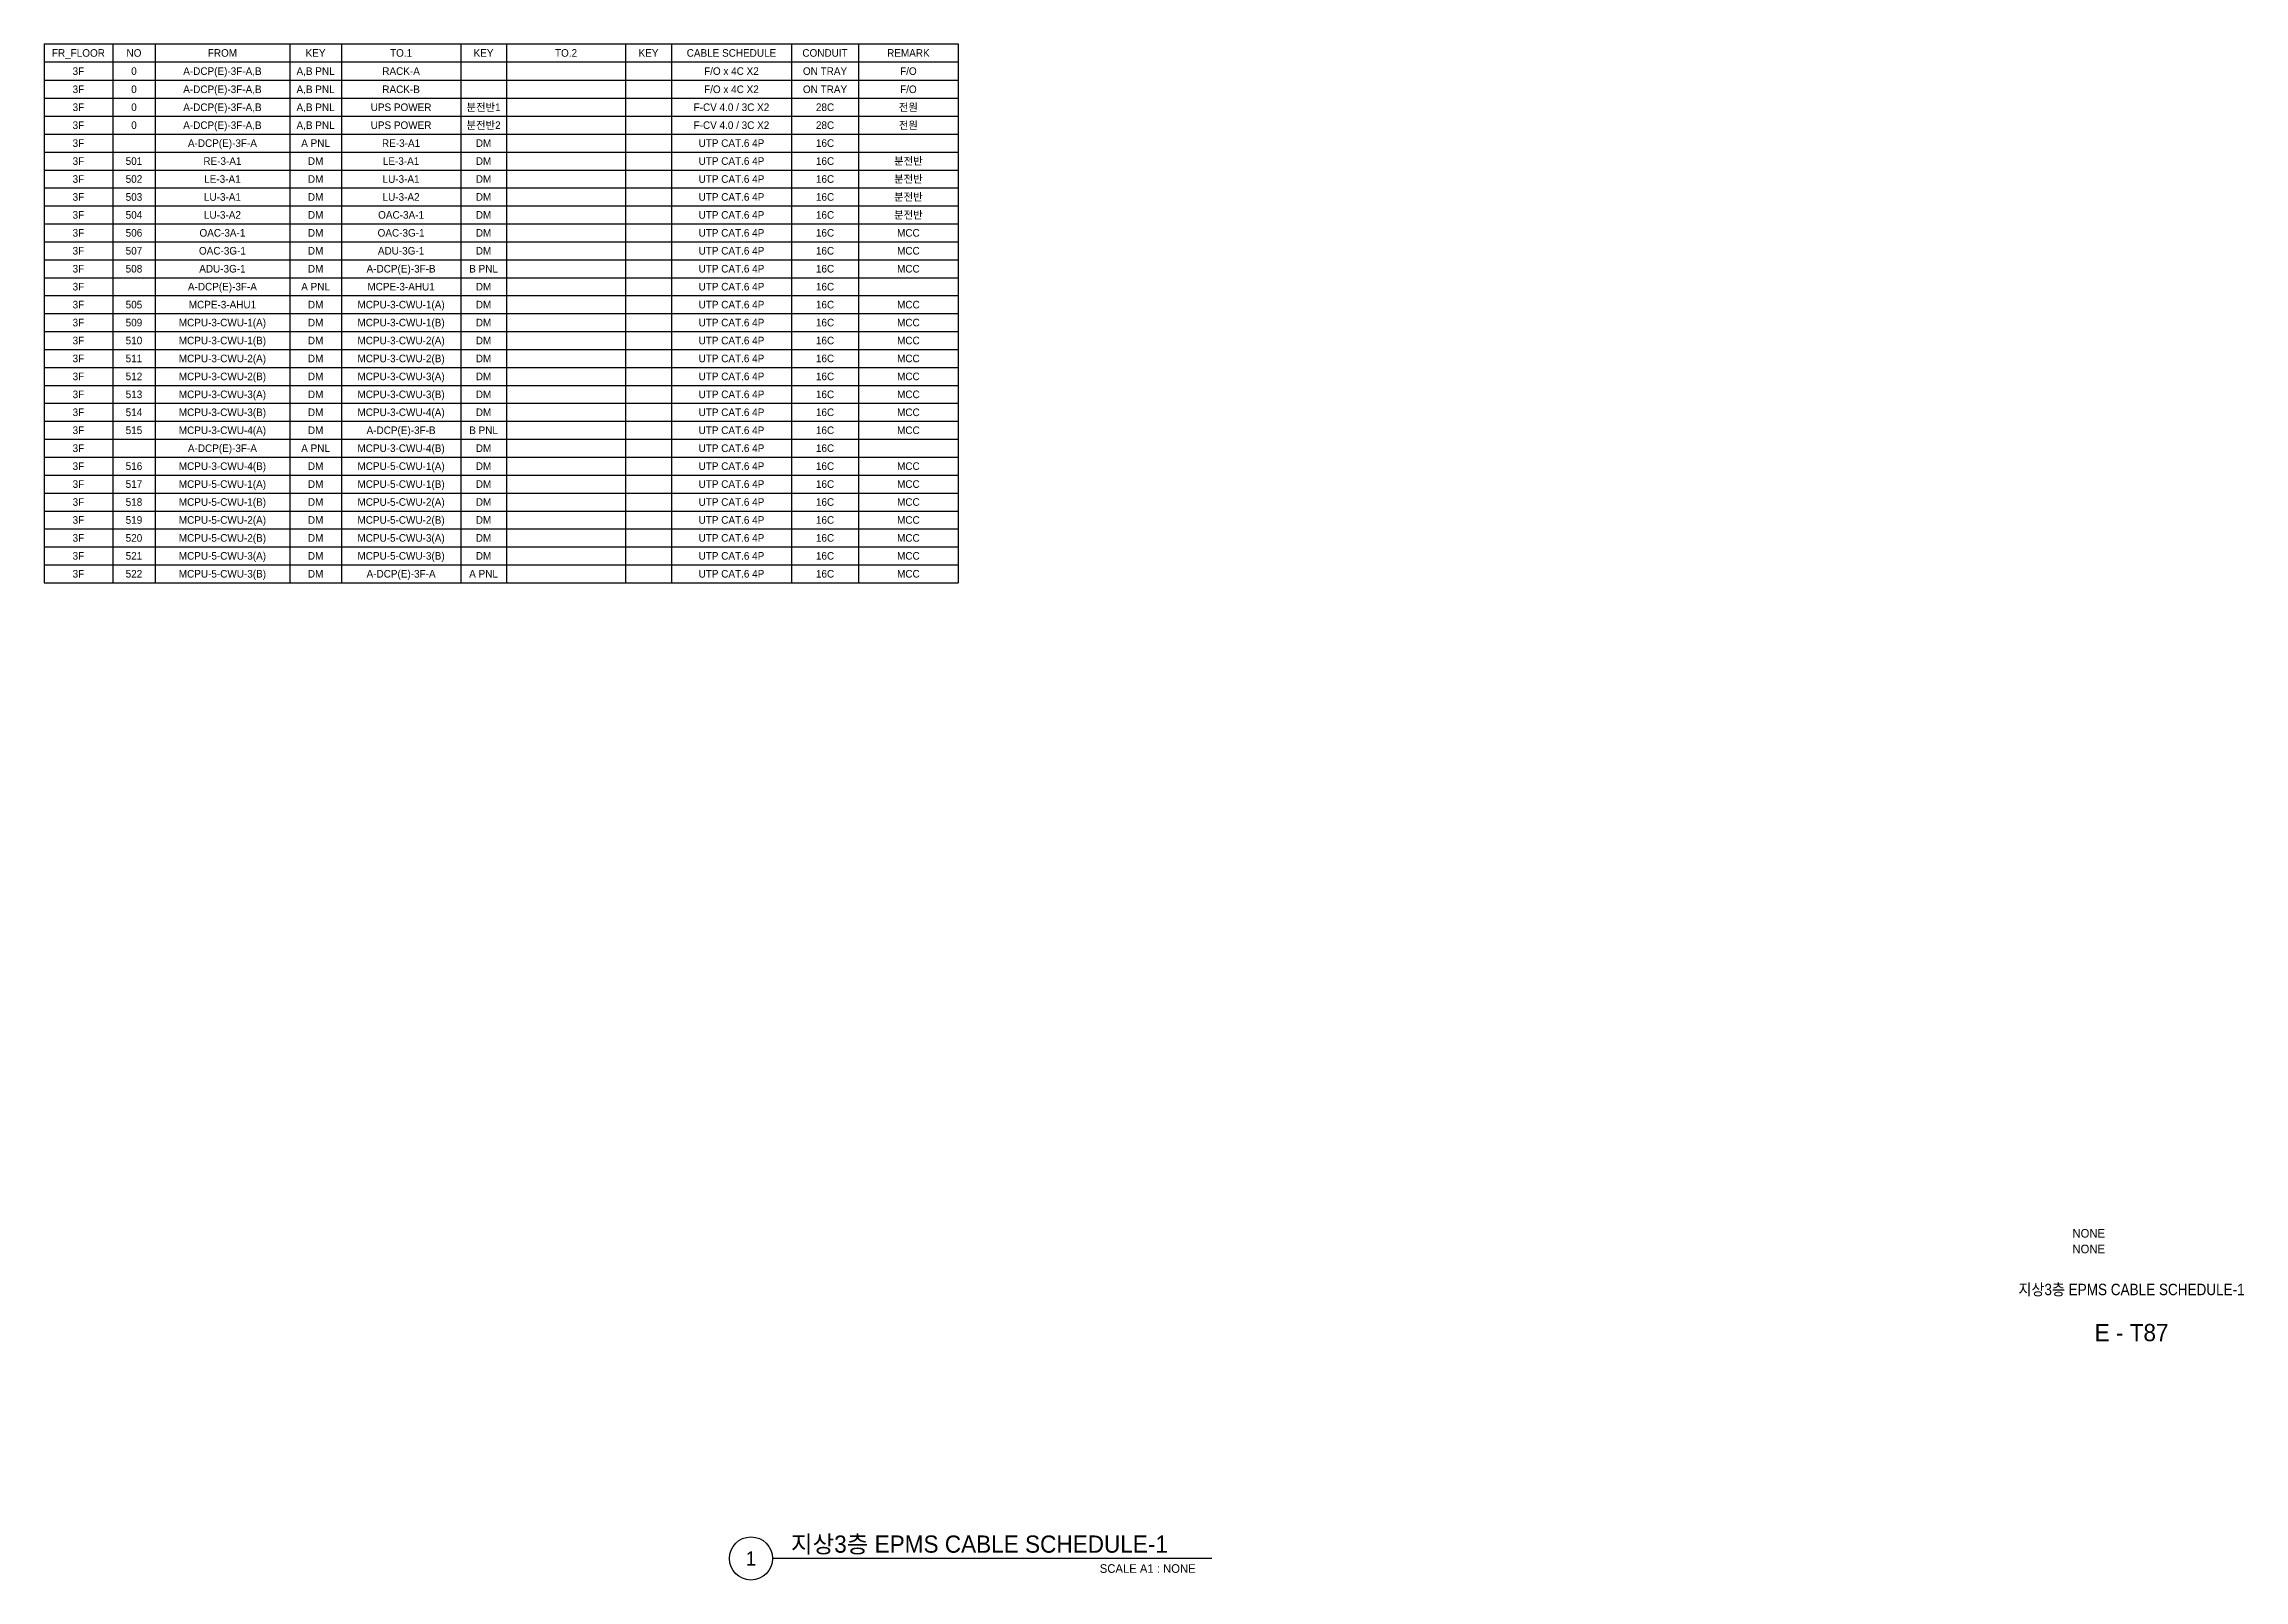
# Model space of a CAD drawing. Header units: millimetres. Extents: x 89450 to 753248, y -530175 to 1209785.
# Drawn here: x 512257 to 627095, y 182625 to 262825 of the extents above; entities that cross this region are included whole.
import ezdxf
from ezdxf.enums import TextEntityAlignment as Align

# ---------------------------------------------------------------- set-up
doc = ezdxf.new("R2010")
doc.units = ezdxf.units.MM
doc.header["$LTSCALE"] = 150
for name, color, linetype in [('-----29 Cable Schedule', 1, 'Continuous'), ('-----30 Text', 2, 'Continuous'), ('-----41 Drawing Title', 2, 'Continuous'), ('-----42 Drawing Number', 2, 'Continuous'), ('-----43 Drawing Scale', 3, 'Continuous')]:
    doc.layers.add(name, color=color, linetype=linetype)
doc.styles.add('ELEC', font='')
doc.styles.get('ELEC').set_extended_font_data('Dotum')

msp = doc.modelspace()

# ---------------------------------------------------------------- linework, layer by layer
at = {"layer": '-----29 Cable Schedule'}
for p, q in [((512257, 262825), (512257, 261888)), ((512257, 262825), (559976, 262825)), ((512257, 261888), (512257, 234693)), ((512257, 261888), (559976, 261888)), ((512257, 261888), (512257, 234693)), ((512257, 261888), (559976, 261888)), ((515848, 262825), (515848, 261888)), ((515848, 261888), (515848, 234693)), ((515848, 261888), (515848, 234693)), ((518057, 262825), (518057, 261888)), ((518057, 261888), (518057, 234693)), ((518057, 261888), (518057, 234693)), ((525084, 262825), (525084, 261888)), ((525084, 261888), (525084, 234693)), ((525084, 261888), (525084, 234693)), ((527784, 262825), (527784, 261888)), ((527784, 261888), (527784, 234693)), ((527784, 261888), (527784, 234693)), ((534008, 262825), (534008, 261888)), ((534008, 261888), (534008, 234693)), ((534008, 261888), (534008, 234693)), ((536395, 262825), (536395, 261888)), ((536395, 261888), (536395, 234693)), ((536395, 261888), (536395, 234693)), ((542619, 262825), (542619, 261888)), ((542619, 261888), (542619, 234693)), ((542619, 261888), (542619, 234693)), ((545006, 262825), (545006, 261888)), ((545006, 261888), (545006, 234693)), ((545006, 261888), (545006, 234693)), ((551275, 262825), (551275, 261888)), ((551275, 261888), (551275, 234693)), ((551275, 261888), (551275, 234693)), ((554778, 262825), (554778, 261888)), ((554778, 261888), (554778, 234693)), ((554778, 261888), (554778, 234693)), ((559976, 262825), (559976, 261888)), ((559976, 261888), (559976, 234693)), ((559976, 261888), (559976, 234693)), ((512257, 260929), (559976, 260929)), ((512257, 259992), (559976, 259992)), ((512257, 259055), (559976, 259055)), ((512257, 258118), (559976, 258118)), ((512257, 257181), (559976, 257181)), ((512257, 256244), (559976, 256244)), ((512257, 255307), (559976, 255307)), ((512257, 254370), (559976, 254370)), ((512257, 253433), (559976, 253433)), ((512257, 252496), (559976, 252496)), ((512257, 251559), (559976, 251559)), ((512257, 250622), (559976, 250622)), ((512257, 249685), (559976, 249685)), ((512257, 248748), (559976, 248748)), ((512257, 247811), (559976, 247811)), ((512257, 246874), (559976, 246874)), ((512257, 245937), (559976, 245937)), ((512257, 245000), (559976, 245000)), ((512257, 244063), (559976, 244063)), ((512257, 243126), (559976, 243126)), ((512257, 242189), (559976, 242189)), ((512257, 241252), (559976, 241252)), ((512257, 240315), (559976, 240315)), ((512257, 239378), (559976, 239378)), ((512257, 238441), (559976, 238441)), ((512257, 237504), (559976, 237504)), ((512257, 236567), (559976, 236567)), ((512257, 235630), (559976, 235630)), ((512257, 234693), (559976, 234693))]:
    msp.add_line(p, q, dxfattribs=at)
at = {"layer": '-----41 Drawing Title', "color": 7}
msp.add_line((573214, 183750), (550286, 183750), dxfattribs=at)
msp.add_circle((549161, 183750), 1125, dxfattribs=at)

# ---------------------------------------------------------------- texts
at = {"layer": '-----30 Text', "style": 'ELEC'}
for s, height, p in [('FR_FLOOR', 396.6, (514053, 262357)), ('NO', 396.6, (516953, 262357)), ('FROM', 396.6, (521571, 262357)), ('KEY', 396.6, (526434, 262357)), ('TO.1', 396.6, (530896, 262357)), ('KEY', 396.6, (535201, 262357)), ('TO.2', 396.6, (539507, 262357)), ('KEY', 396.6, (543813, 262357)), ('CABLE SCHEDULE', 396.6, (548141, 262357)), ('CONDUIT', 396.6, (553026, 262357)), ('REMARK', 396.6, (557377, 262357)), ('3F', 396.6, (514053, 261408)), ('0', 397, (516953, 261408)), ('A-DCP(E)-3F-A,B', 396.6, (521571, 261408)), ('A,B PNL', 396.6, (526434, 261408)), ('RACK-A', 396.6, (530896, 261408)), ('F/O x 4C X2', 396.6, (548141, 261408)), ('ON TRAY', 396.6, (553026, 261408)), ('F/O', 396.6, (557377, 261408)), ('3F', 396.6, (514053, 260460)), ('3F', 396.6, (514053, 259523)), ('0', 397, (516953, 260460)), ('0', 397, (516953, 259523)), ('A-DCP(E)-3F-A,B', 396.6, (521571, 260460)), ('A-DCP(E)-3F-A,B', 396.6, (521571, 259523)), ('A,B PNL', 396.6, (526434, 260460)), ('A,B PNL', 396.6, (526434, 259523)), ('UPS POWER', 396.6, (530896, 259523)), ('RACK-B', 396.6, (530896, 260460)), ('분전반1', 396.6, (535201, 259523)), ('F-CV 4.0 / 3C X2', 396.6, (548141, 259523)), ('F/O x 4C X2', 396.6, (548141, 260460)), ('ON TRAY', 396.6, (553026, 260460)), ('28C', 396.6, (553026, 259523)), ('전원', 396.6, (557377, 259523)), ('F/O', 396.6, (557377, 260460)), ('3F', 396.6, (514053, 258586)), ('0', 397, (516953, 258586)), ('A-DCP(E)-3F-A,B', 396.6, (521571, 258586)), ('A,B PNL', 396.6, (526434, 258586)), ('UPS POWER', 396.6, (530896, 258586)), ('분전반2', 396.6, (535201, 258586)), ('F-CV 4.0 / 3C X2', 396.6, (548141, 258586)), ('28C', 396.6, (553026, 258586)), ('전원', 396.6, (557377, 258586)), ('3F', 396.6, (514053, 257649)), ('A-DCP(E)-3F-A', 396.6, (521571, 257649)), ('A PNL', 396.6, (526434, 257649)), ('RE-3-A1', 396.6, (530896, 257649)), ('DM', 396.6, (535201, 257649)), ('UTP CAT.6 4P', 396.6, (548141, 257649)), ('16C', 396.6, (553026, 257649)), ('3F', 396.6, (514053, 256712)), ('501', 396.6, (516953, 256712)), ('RE-3-A1', 396.6, (521571, 256712)), ('DM', 396.6, (526434, 256712)), ('LE-3-A1', 396.6, (530896, 256712)), ('DM', 396.6, (535201, 256712)), ('UTP CAT.6 4P', 396.6, (548141, 256712)), ('16C', 396.6, (553026, 256712)), ('분전반', 396.6, (557377, 256712)), ('3F', 396.6, (514053, 255775)), ('3F', 396.6, (514053, 254838)), ('502', 396.6, (516953, 255775)), ('503', 396.6, (516953, 254838)), ('LU-3-A1', 396.6, (521571, 254838)), ('LE-3-A1', 396.6, (521571, 255775)), ('DM', 396.6, (526434, 255775)), ('DM', 396.6, (526434, 254838)), ('LU-3-A1', 396.6, (530896, 255775)), ('LU-3-A2', 396.6, (530896, 254838)), ('DM', 396.6, (535201, 255775)), ('DM', 396.6, (535201, 254838)), ('UTP CAT.6 4P', 396.6, (548141, 255775)), ('UTP CAT.6 4P', 396.6, (548141, 254838)), ('16C', 396.6, (553026, 255775)), ('16C', 396.6, (553026, 254838)), ('분전반', 396.6, (557377, 255775)), ('분전반', 396.6, (557377, 254838)), ('3F', 396.6, (514053, 253901)), ('504', 396.6, (516953, 253901)), ('LU-3-A2', 396.6, (521571, 253901)), ('DM', 396.6, (526434, 253901)), ('OAC-3A-1', 396.6, (530896, 253901)), ('DM', 396.6, (535201, 253901)), ('UTP CAT.6 4P', 396.6, (548141, 253901)), ('16C', 396.6, (553026, 253901)), ('분전반', 396.6, (557377, 253901)), ('3F', 396.6, (514053, 252964)), ('506', 396.6, (516953, 252964)), ('OAC-3A-1', 396.6, (521571, 252964)), ('DM', 396.6, (526434, 252964)), ('OAC-3G-1', 396.6, (530896, 252964)), ('DM', 396.6, (535201, 252964)), ('UTP CAT.6 4P', 396.6, (548141, 252964)), ('16C', 396.6, (553026, 252964)), ('MCC', 396.6, (557377, 252964)), ('3F', 396.6, (514053, 252028)), ('507', 396.6, (516953, 252028)), ('OAC-3G-1', 396.6, (521571, 252028)), ('DM', 396.6, (526434, 252028)), ('ADU-3G-1', 396.6, (530896, 252028)), ('DM', 396.6, (535201, 252028)), ('UTP CAT.6 4P', 396.6, (548141, 252028)), ('16C', 396.6, (553026, 252028)), ('MCC', 396.6, (557377, 252028)), ('3F', 396.6, (514053, 251091)), ('3F', 396.6, (514053, 250154)), ('508', 396.6, (516953, 251091)), ('A-DCP(E)-3F-A', 396.6, (521571, 250154)), ('ADU-3G-1', 396.6, (521571, 251091)), ('A PNL', 396.6, (526434, 250154)), ('DM', 396.6, (526434, 251091)), ('A-DCP(E)-3F-B', 396.6, (530896, 251091)), ('MCPE-3-AHU1', 396.6, (530896, 250154)), ('B PNL', 396.6, (535201, 251091)), ('DM', 396.6, (535201, 250154)), ('UTP CAT.6 4P', 396.6, (548141, 251091)), ('UTP CAT.6 4P', 396.6, (548141, 250154)), ('16C', 396.6, (553026, 251091)), ('16C', 396.6, (553026, 250154)), ('MCC', 396.6, (557377, 251091)), ('3F', 396.6, (514053, 249217)), ('505', 396.6, (516953, 249217)), ('MCPE-3-AHU1', 396.6, (521571, 249217)), ('DM', 396.6, (526434, 249217)), ('MCPU-3-CWU-1(A)', 396.6, (530896, 249217)), ('DM', 396.6, (535201, 249217)), ('UTP CAT.6 4P', 396.6, (548141, 249217)), ('16C', 396.6, (553026, 249217)), ('MCC', 396.6, (557377, 249217)), ('3F', 396.6, (514053, 248280)), ('509', 396.6, (516953, 248280)), ('MCPU-3-CWU-1(A)', 396.6, (521571, 248280)), ('DM', 396.6, (526434, 248280)), ('MCPU-3-CWU-1(B)', 396.6, (530896, 248280)), ('DM', 396.6, (535201, 248280)), ('UTP CAT.6 4P', 396.6, (548141, 248280)), ('16C', 396.6, (553026, 248280)), ('MCC', 396.6, (557377, 248280)), ('3F', 396.6, (514053, 247343)), ('510', 396.6, (516953, 247343)), ('MCPU-3-CWU-1(B)', 396.6, (521571, 247343)), ('DM', 396.6, (526434, 247343)), ('MCPU-3-CWU-2(A)', 396.6, (530896, 247343)), ('DM', 396.6, (535201, 247343)), ('UTP CAT.6 4P', 396.6, (548141, 247343)), ('16C', 396.6, (553026, 247343)), ('MCC', 396.6, (557377, 247343)), ('3F', 396.6, (514053, 246406)), ('511', 396.6, (516953, 246406)), ('MCPU-3-CWU-2(A)', 396.6, (521571, 246406)), ('DM', 396.6, (526434, 246406)), ('MCPU-3-CWU-2(B)', 396.6, (530896, 246406)), ('DM', 396.6, (535201, 246406)), ('UTP CAT.6 4P', 396.6, (548141, 246406)), ('16C', 396.6, (553026, 246406)), ('MCC', 396.6, (557377, 246406)), ('3F', 396.6, (514053, 245469)), ('3F', 396.6, (514053, 244532)), ('512', 396.6, (516953, 245469)), ('513', 396.6, (516953, 244532)), ('MCPU-3-CWU-2(B)', 396.6, (521571, 245469)), ('MCPU-3-CWU-3(A)', 396.6, (521571, 244532)), ('DM', 396.6, (526434, 245469)), ('DM', 396.6, (526434, 244532)), ('MCPU-3-CWU-3(A)', 396.6, (530896, 245469)), ('MCPU-3-CWU-3(B)', 396.6, (530896, 244532)), ('DM', 396.6, (535201, 245469)), ('DM', 396.6, (535201, 244532)), ('UTP CAT.6 4P', 396.6, (548141, 245469)), ('UTP CAT.6 4P', 396.6, (548141, 244532)), ('16C', 396.6, (553026, 245469)), ('16C', 396.6, (553026, 244532)), ('MCC', 396.6, (557377, 245469)), ('MCC', 396.6, (557377, 244532)), ('3F', 396.6, (514053, 243595)), ('514', 396.6, (516953, 243595)), ('MCPU-3-CWU-3(B)', 396.6, (521571, 243595)), ('DM', 396.6, (526434, 243595)), ('MCPU-3-CWU-4(A)', 396.6, (530896, 243595)), ('DM', 396.6, (535201, 243595)), ('UTP CAT.6 4P', 396.6, (548141, 243595)), ('16C', 396.6, (553026, 243595)), ('MCC', 396.6, (557377, 243595)), ('3F', 396.6, (514053, 242658)), ('515', 396.6, (516953, 242658)), ('MCPU-3-CWU-4(A)', 396.6, (521571, 242658)), ('DM', 396.6, (526434, 242658)), ('A-DCP(E)-3F-B', 396.6, (530896, 242658)), ('B PNL', 396.6, (535201, 242658)), ('UTP CAT.6 4P', 396.6, (548141, 242658)), ('16C', 396.6, (553026, 242658)), ('MCC', 396.6, (557377, 242658)), ('3F', 396.6, (514053, 241721)), ('A-DCP(E)-3F-A', 396.6, (521571, 241721)), ('A PNL', 396.6, (526434, 241721)), ('MCPU-3-CWU-4(B)', 396.6, (530896, 241721)), ('DM', 396.6, (535201, 241721)), ('UTP CAT.6 4P', 396.6, (548141, 241721)), ('16C', 396.6, (553026, 241721)), ('3F', 396.6, (514053, 240784)), ('3F', 396.6, (514053, 239847)), ('516', 396.6, (516953, 240784)), ('517', 396.6, (516953, 239847)), ('MCPU-3-CWU-4(B)', 396.6, (521571, 240784)), ('MCPU-5-CWU-1(A)', 396.6, (521571, 239847)), ('DM', 396.6, (526434, 240784)), ('DM', 396.6, (526434, 239847)), ('MCPU-5-CWU-1(A)', 396.6, (530896, 240784)), ('MCPU-5-CWU-1(B)', 396.6, (530896, 239847)), ('DM', 396.6, (535201, 240784)), ('DM', 396.6, (535201, 239847)), ('UTP CAT.6 4P', 396.6, (548141, 240784)), ('UTP CAT.6 4P', 396.6, (548141, 239847)), ('16C', 396.6, (553026, 240784)), ('16C', 396.6, (553026, 239847)), ('MCC', 396.6, (557377, 240784)), ('MCC', 396.6, (557377, 239847)), ('3F', 396.6, (514053, 238910)), ('518', 396.6, (516953, 238910)), ('MCPU-5-CWU-1(B)', 396.6, (521571, 238910)), ('DM', 396.6, (526434, 238910)), ('MCPU-5-CWU-2(A)', 396.6, (530896, 238910)), ('DM', 396.6, (535201, 238910)), ('UTP CAT.6 4P', 396.6, (548141, 238910)), ('16C', 396.6, (553026, 238910)), ('MCC', 396.6, (557377, 238910)), ('3F', 396.6, (514053, 237973)), ('519', 396.6, (516953, 237973)), ('MCPU-5-CWU-2(A)', 396.6, (521571, 237973)), ('DM', 396.6, (526434, 237973)), ('MCPU-5-CWU-2(B)', 396.6, (530896, 237973)), ('DM', 396.6, (535201, 237973)), ('UTP CAT.6 4P', 396.6, (548141, 237973)), ('16C', 396.6, (553026, 237973)), ('MCC', 396.6, (557377, 237973)), ('3F', 396.6, (514053, 237036)), ('520', 396.6, (516953, 237036)), ('MCPU-5-CWU-2(B)', 396.6, (521571, 237036)), ('DM', 396.6, (526434, 237036)), ('MCPU-5-CWU-3(A)', 396.6, (530896, 237036)), ('DM', 396.6, (535201, 237036)), ('UTP CAT.6 4P', 396.6, (548141, 237036)), ('16C', 396.6, (553026, 237036)), ('MCC', 396.6, (557377, 237036)), ('3F', 396.6, (514053, 236099)), ('521', 396.6, (516953, 236099)), ('MCPU-5-CWU-3(A)', 396.6, (521571, 236099)), ('DM', 396.6, (526434, 236099)), ('MCPU-5-CWU-3(B)', 396.6, (530896, 236099)), ('DM', 396.6, (535201, 236099)), ('UTP CAT.6 4P', 396.6, (548141, 236099)), ('16C', 396.6, (553026, 236099)), ('MCC', 396.6, (557377, 236099)), ('3F', 396.6, (514053, 235162)), ('522', 396.6, (516953, 235162)), ('MCPU-5-CWU-3(B)', 396.6, (521571, 235162)), ('DM', 396.6, (526434, 235162)), ('A-DCP(E)-3F-A', 396.6, (530896, 235162)), ('A PNL', 396.6, (535201, 235162)), ('UTP CAT.6 4P', 396.6, (548141, 235162)), ('16C', 396.6, (553026, 235162)), ('MCC', 396.6, (557377, 235162))]:
    msp.add_text(s, height=height, dxfattribs=at).set_placement(p, align=Align.MIDDLE_CENTER)
at = {"layer": '-----41 Drawing Title', "style": 'ELEC', "width": 0.9}
msp.add_text('지상3층 EPMS CABLE SCHEDULE-1', height=600, dxfattribs=at).set_placement((621225, 197795), align=Align.MIDDLE_CENTER)
at = {"layer": '-----41 Drawing Title', "color": 2, "style": 'ELEC'}
msp.add_text('지상3층 EPMS CABLE SCHEDULE-1', height=900, dxfattribs=at).set_placement((551245, 184050))
at = {"layer": '-----41 Drawing Title', "color": 7, "style": 'ELEC'}
msp.add_text('1', height=750, dxfattribs=at).set_placement((549161, 183750), align=Align.MIDDLE)
at = {"layer": '-----41 Drawing Title', "style": 'ELEC'}
msp.add_text('SCALE A1 : NONE', height=450, dxfattribs=at).set_placement((572372, 183000), align=Align.RIGHT)
at = {"layer": '-----42 Drawing Number', "style": 'ELEC'}
msp.add_text('E - T87', height=900, dxfattribs=at).set_placement((621225, 195545), align=Align.MIDDLE_CENTER)
at = {"layer": '-----43 Drawing Scale', "style": 'ELEC'}
for p in [(618990, 200725), (618990, 199910)]:
    msp.add_text('NONE', height=450, dxfattribs=at).set_placement(p, align=Align.MIDDLE_CENTER)

doc.saveas('drawing.dxf')
